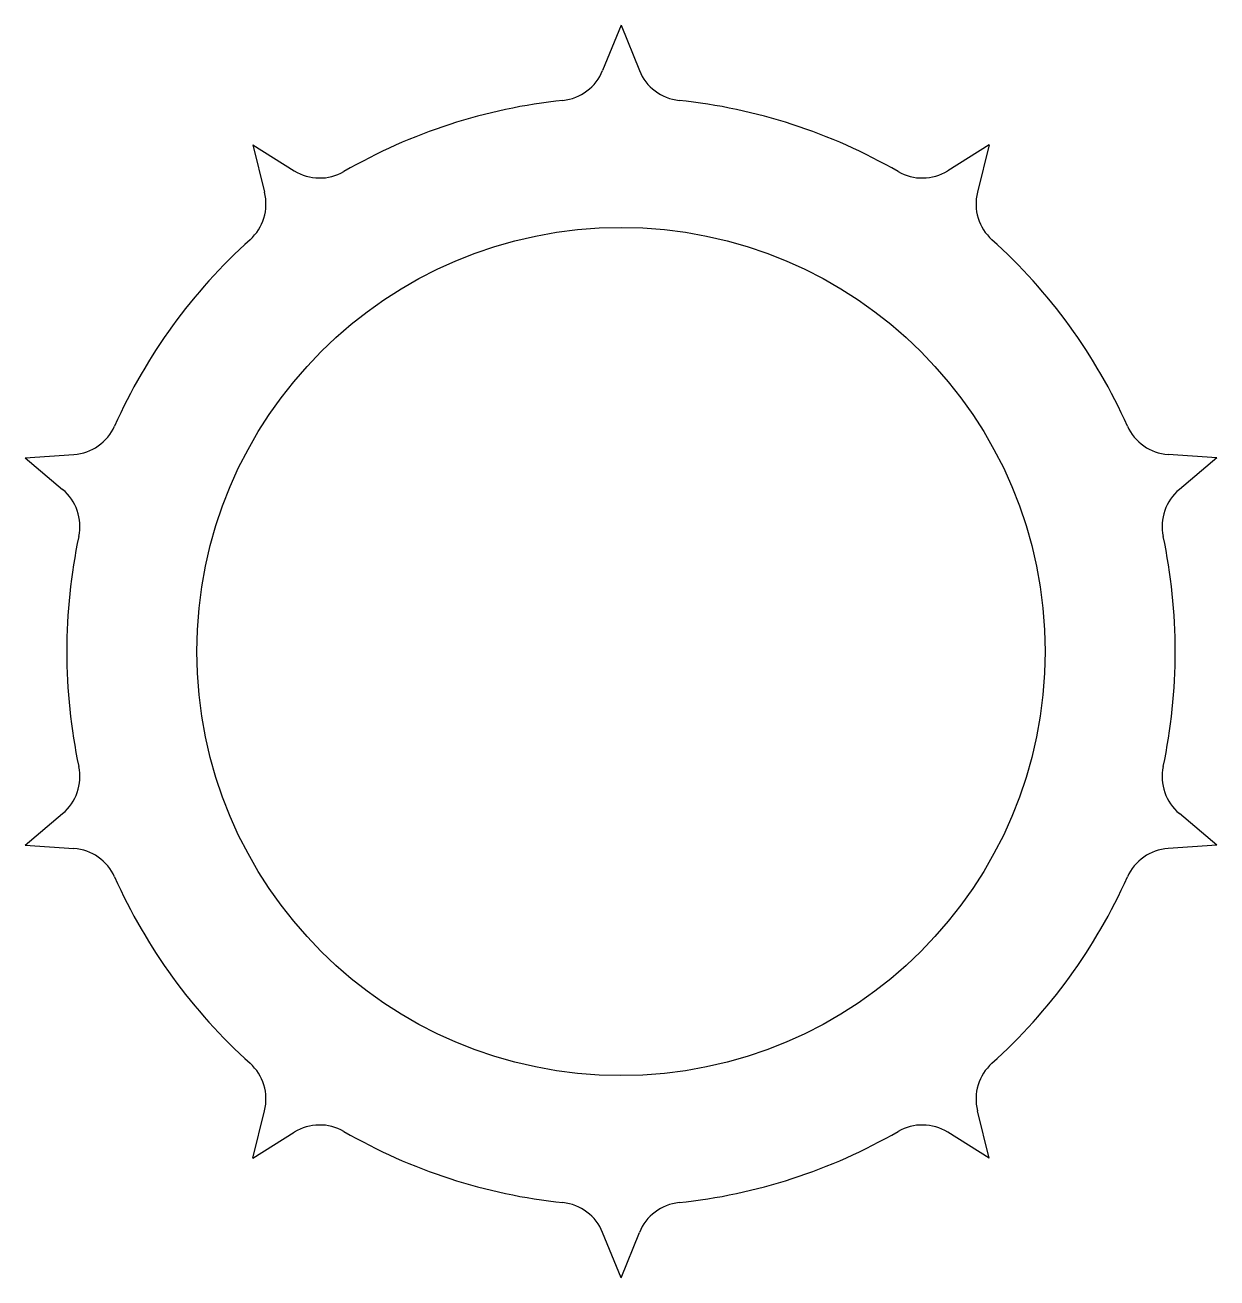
# Model space of a CAD drawing. Header units: millimetres. Extents: x -3.09 to 3.09, y -3.25 to 3.25.
import ezdxf

# ---------------------------------------------------------------- set-up
doc = ezdxf.new("R2010")
doc.units = ezdxf.units.MM

msp = doc.modelspace()

# ---------------------------------------------------------------- linework, layer by layer
at = {"color": 7, "linetype": 'Continuous', "lineweight": 25}
for p, q in [((0, 3.25), (-0.0953, 3.0142)), ((0, 3.25), (0.0953, 3.0142)), ((-1.9103, 2.6293), (-1.6946, 2.4945)), ((-1.9103, 2.6293), (-1.8488, 2.3825)), ((1.9103, 2.6293), (1.6946, 2.4945)), ((1.9103, 2.6293), (1.8488, 2.3825)), ((-3.0909, 1.0043), (-2.8372, 1.022)), ((-3.0909, 1.0043), (-2.8961, 0.8408)), ((3.0909, 1.0043), (2.8372, 1.022)), ((3.0909, 1.0043), (2.8961, 0.8408)), ((-3.0909, -1.0043), (-2.8961, -0.8408)), ((3.0909, -1.0043), (2.8961, -0.8408)), ((-3.0909, -1.0043), (-2.8372, -1.022)), ((3.0909, -1.0043), (2.8372, -1.022)), ((-1.9103, -2.6293), (-1.8488, -2.3825)), ((1.9103, -2.6293), (1.8488, -2.3825)), ((-1.9103, -2.6293), (-1.6946, -2.4945)), ((1.9103, -2.6293), (1.6946, -2.4945)), ((0, -3.25), (-0.0953, -3.0142)), ((0, -3.25), (0.0953, -3.0142))]:
    msp.add_line(p, q, dxfattribs=at)
msp.add_circle((0, 0), 2.2, dxfattribs=at)
for centre, radius, start, end in [((-0.3271, 3.1078), 0.25, 276.00774, 338), ((0.3271, 3.1078), 0.25, 202, 263.99226), ((0, 0), 2.875, 96.00774, 119.99226), ((0, 0), 2.875, 60.00774, 83.99226), ((-1.5621, 2.7065), 0.25, 238, 299.99226), ((1.5621, 2.7065), 0.25, 240.00774, 302), ((-2.0913, 2.322), 0.25, 312.00774, 14), ((2.0913, 2.322), 0.25, 166, 227.99226), ((0, 0), 2.875, 132.00774, 155.99226), ((0, 0), 2.875, 24.00774, 47.99226), ((-2.8547, 1.2714), 0.25, 274, 335.99226), ((2.8547, 1.2714), 0.25, 204.00774, 266), ((-3.0568, 0.6493), 0.25, 348.00774, 50), ((3.0568, 0.6493), 0.25, 130, 191.99226), ((0, 0), 2.875, 168.00774, 191.99226), ((0, 0), 2.875, 348.00774, 11.99226), ((-3.0568, -0.6493), 0.25, 310, 11.99226), ((3.0568, -0.6493), 0.25, 168.00774, 230), ((-2.8547, -1.2714), 0.25, 24.00774, 86), ((2.8547, -1.2714), 0.25, 94, 155.99226), ((0, 0), 2.875, 204.00774, 227.99226), ((0, 0), 2.875, 312.00774, 335.99226), ((-2.0913, -2.322), 0.25, 346, 47.99226), ((2.0913, -2.322), 0.25, 132.00774, 194), ((-1.5621, -2.7065), 0.25, 60.00774, 122), ((1.5621, -2.7065), 0.25, 58, 119.99226), ((0, 0), 2.875, 240.00774, 263.99226), ((0, 0), 2.875, 276.00774, 299.99226), ((-0.3271, -3.1078), 0.25, 22, 83.99226), ((0.3271, -3.1078), 0.25, 96.00774, 158)]:
    msp.add_arc(centre, radius, start, end, dxfattribs=at)

doc.saveas('drawing.dxf')
